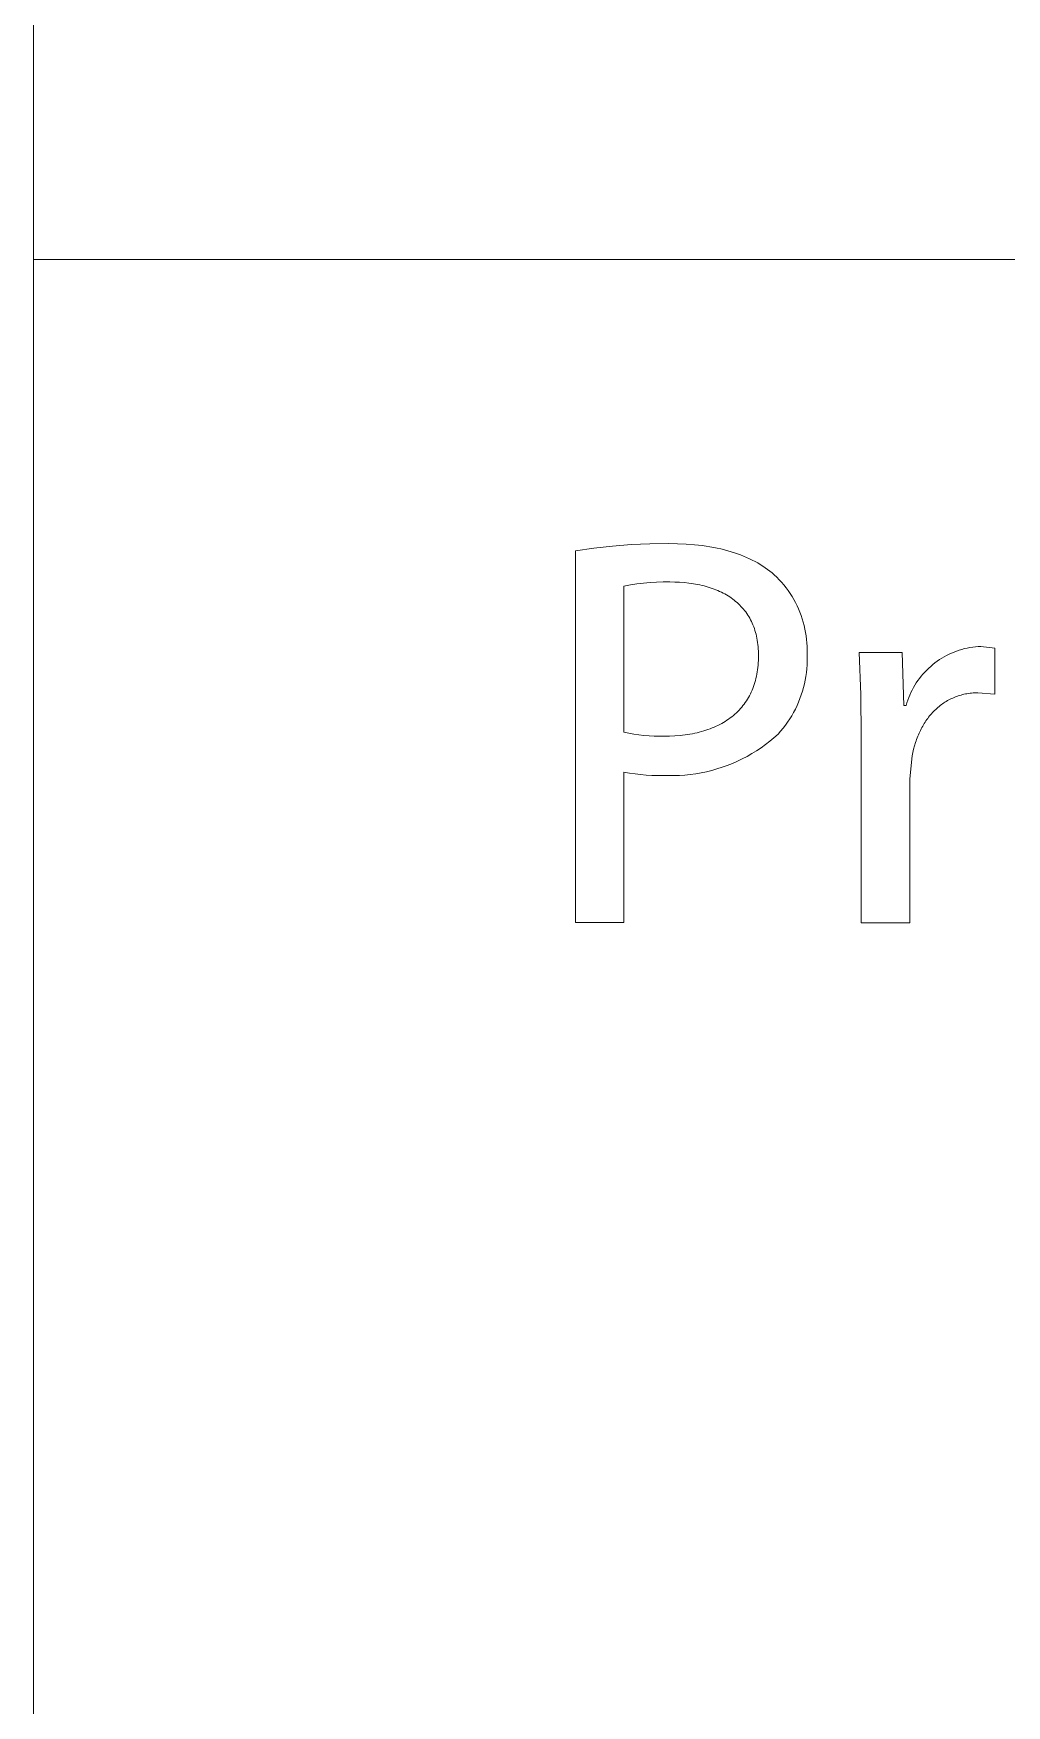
# Model space of a CAD drawing. Header units: millimetres. Extents: x 1383 to 4664, y -160 to 2132.
# Drawn here: x 3424 to 3481.3, y -61.6 to 36.8 of the extents above; entities that cross this region are included whole.
import ezdxf

# ---------------------------------------------------------------- set-up
doc = ezdxf.new("R2010")
doc.units = ezdxf.units.MM
doc.header["$MEASUREMENT"] = 0
doc.layers.add('Domyślny', color=7, linetype='Continuous', true_color=0x000000)

msp = doc.modelspace()

# ---------------------------------------------------------------- linework, layer by layer
at = {"layer": 'Domyślny', "color": 18, "lineweight": 15, "true_color": 0x000000}
for p, q in [((3423.999, -159.944), (3423.999, 206.841)), ((3423.999, 23.471), (4663.943, 23.471)), ((3455.888, 6.343), (3456.978, 6.501)), ((3455.888, -15.531), (3455.888, 6.343)), ((3456.978, 6.501), (3458.073, 6.623)), ((3458.073, 6.623), (3459.171, 6.708)), ((3459.171, 6.708), (3460.272, 6.757)), ((3460.272, 6.757), (3461.373, 6.769)), ((3461.373, 6.769), (3461.895, 6.762)), ((3461.895, 6.762), (3462.398, 6.738)), ((3462.398, 6.738), (3462.884, 6.7)), ((3462.884, 6.7), (3463.12, 6.675)), ((3463.12, 6.675), (3463.352, 6.647)), ((3463.352, 6.647), (3463.579, 6.615)), ((3463.579, 6.615), (3463.802, 6.579)), ((3463.802, 6.579), (3464.021, 6.54)), ((3464.021, 6.54), (3464.235, 6.497)), ((3464.235, 6.497), (3464.444, 6.45)), ((3464.444, 6.45), (3464.649, 6.4)), ((3464.649, 6.4), (3464.849, 6.347)), ((3464.849, 6.347), (3465.046, 6.29)), ((3465.046, 6.29), (3465.237, 6.23)), ((3465.237, 6.23), (3465.424, 6.166)), ((3465.424, 6.166), (3465.607, 6.099)), ((3465.607, 6.099), (3465.785, 6.028)), ((3465.785, 6.028), (3465.959, 5.955)), ((3465.959, 5.955), (3466.129, 5.878)), ((3466.129, 5.878), (3466.294, 5.797)), ((3466.294, 5.797), (3466.454, 5.714)), ((3466.454, 5.714), (3466.61, 5.627)), ((3466.61, 5.627), (3466.762, 5.537)), ((3466.762, 5.537), (3466.909, 5.444)), ((3466.909, 5.444), (3467.052, 5.348)), ((3467.052, 5.348), (3467.19, 5.249)), ((3467.19, 5.249), (3467.324, 5.147)), ((3467.324, 5.147), (3467.454, 5.042)), ((3467.454, 5.042), (3467.579, 4.934)), ((3467.579, 4.934), (3467.729, 4.791)), ((3459.121, 4.339), (3458.74, 4.267)), ((3458.74, 4.267), (3458.74, -4.331)), ((3459.504, 4.398), (3459.121, 4.339)), ((3459.889, 4.445), (3459.504, 4.398)), ((3460.276, 4.48), (3459.889, 4.445)), ((3460.663, 4.502), (3460.276, 4.48)), ((3461.051, 4.511), (3460.663, 4.502)), ((3461.439, 4.508), (3461.051, 4.511)), ((3461.73, 4.504), (3461.439, 4.508)), ((3462.016, 4.491), (3461.73, 4.504)), ((3462.295, 4.47), (3462.016, 4.491)), ((3462.566, 4.441), (3462.295, 4.47)), ((3462.831, 4.404), (3462.566, 4.441)), ((3462.961, 4.382), (3462.831, 4.404)), ((3463.089, 4.358), (3462.961, 4.382)), ((3463.215, 4.332), (3463.089, 4.358)), ((3463.339, 4.304), (3463.215, 4.332)), ((3463.462, 4.274), (3463.339, 4.304)), ((3463.582, 4.242), (3463.462, 4.274)), ((3463.701, 4.207), (3463.582, 4.242)), ((3463.817, 4.171), (3463.701, 4.207)), ((3463.932, 4.132), (3463.817, 4.171)), ((3464.044, 4.091), (3463.932, 4.132)), ((3464.155, 4.049), (3464.044, 4.091)), ((3464.263, 4.004), (3464.155, 4.049)), ((3464.37, 3.957), (3464.263, 4.004)), ((3464.474, 3.907), (3464.37, 3.957)), ((3467.729, 4.791), (3467.875, 4.643)), ((3467.875, 4.643), (3468.015, 4.491)), ((3468.015, 4.491), (3468.149, 4.333)), ((3468.149, 4.333), (3468.278, 4.171)), ((3468.278, 4.171), (3468.402, 4.005)), ((3468.402, 4.005), (3468.519, 3.834)), ((3464.576, 3.856), (3464.474, 3.907)), ((3464.676, 3.803), (3464.576, 3.856)), ((3464.774, 3.747), (3464.676, 3.803)), ((3464.87, 3.689), (3464.774, 3.747)), ((3464.963, 3.629), (3464.87, 3.689)), ((3465.054, 3.567), (3464.963, 3.629)), ((3465.143, 3.503), (3465.054, 3.567)), ((3465.23, 3.437), (3465.143, 3.503)), ((3465.314, 3.369), (3465.23, 3.437)), ((3465.396, 3.298), (3465.314, 3.369)), ((3465.476, 3.225), (3465.396, 3.298)), ((3465.553, 3.15), (3465.476, 3.225)), ((3465.628, 3.073), (3465.553, 3.15)), ((3465.701, 2.994), (3465.628, 3.073)), ((3465.771, 2.913), (3465.701, 2.994)), ((3468.519, 3.834), (3468.631, 3.659)), ((3468.631, 3.659), (3468.736, 3.481)), ((3468.736, 3.481), (3468.836, 3.299)), ((3468.836, 3.299), (3468.928, 3.114)), ((3468.928, 3.114), (3469.015, 2.926)), ((3465.838, 2.829), (3465.771, 2.913)), ((3465.904, 2.744), (3465.838, 2.829)), ((3465.966, 2.656), (3465.904, 2.744)), ((3466.026, 2.566), (3465.966, 2.656)), ((3466.084, 2.474), (3466.026, 2.566)), ((3466.139, 2.379), (3466.084, 2.474)), ((3466.191, 2.283), (3466.139, 2.379)), ((3466.241, 2.184), (3466.191, 2.283)), ((3466.288, 2.083), (3466.241, 2.184)), ((3466.332, 1.98), (3466.288, 2.083)), ((3466.374, 1.875), (3466.332, 1.98)), ((3469.015, 2.926), (3469.095, 2.734)), ((3469.095, 2.734), (3469.168, 2.54)), ((3469.168, 2.54), (3469.234, 2.344)), ((3469.234, 2.344), (3469.294, 2.146)), ((3469.294, 2.146), (3469.346, 1.945)), ((3466.413, 1.767), (3466.374, 1.875)), ((3466.449, 1.658), (3466.413, 1.767)), ((3466.482, 1.546), (3466.449, 1.658)), ((3466.513, 1.432), (3466.482, 1.546)), ((3466.541, 1.316), (3466.513, 1.432)), ((3466.566, 1.197), (3466.541, 1.316)), ((3466.588, 1.077), (3466.566, 1.197)), ((3466.607, 0.954), (3466.588, 1.077)), ((3469.346, 1.945), (3469.392, 1.743)), ((3469.392, 1.743), (3469.431, 1.54)), ((3469.431, 1.54), (3469.462, 1.335)), ((3469.462, 1.335), (3469.487, 1.129)), ((3469.487, 1.129), (3469.504, 0.923)), ((3466.624, 0.829), (3466.607, 0.954)), ((3466.637, 0.701), (3466.624, 0.829)), ((3466.648, 0.572), (3466.637, 0.701)), ((3466.655, 0.44), (3466.648, 0.572)), ((3466.66, 0.306), (3466.655, 0.44)), ((3466.655, -0.113), (3466.66, 0.028)), ((3466.661, 0.17), (3466.66, 0.306)), ((3466.66, 0.028), (3466.661, 0.17)), ((3469.504, 0.923), (3469.514, 0.716)), ((3469.517, 0.508), (3469.513, 0.301)), ((3469.513, 0.301), (3469.521, 0.076)), ((3469.514, 0.716), (3469.517, 0.508)), ((3469.521, 0.076), (3469.521, -0.149)), ((3472.683, -2.117), (3472.577, 0.362)), ((3472.577, 0.362), (3475.111, 0.362)), ((3475.111, 0.362), (3475.21, -2.751)), ((3477.305, -0.06), (3477.442, 0.027)), ((3477.442, 0.027), (3477.582, 0.109)), ((3477.582, 0.109), (3477.724, 0.186)), ((3477.724, 0.186), (3477.869, 0.259)), ((3477.869, 0.259), (3478.016, 0.327)), ((3478.016, 0.327), (3478.166, 0.389)), ((3478.166, 0.389), (3478.317, 0.446)), ((3478.317, 0.446), (3478.471, 0.499)), ((3478.471, 0.499), (3478.626, 0.545)), ((3478.626, 0.545), (3478.783, 0.587)), ((3478.783, 0.587), (3478.941, 0.623)), ((3478.941, 0.623), (3479.1, 0.654)), ((3479.1, 0.654), (3479.26, 0.68)), ((3479.26, 0.68), (3479.421, 0.7)), ((3479.421, 0.7), (3479.582, 0.714)), ((3479.582, 0.714), (3479.744, 0.723)), ((3479.744, 0.723), (3480.563, 0.625)), ((3480.563, 0.625), (3480.563, -2.096)), ((3466.539, -1.037), (3466.564, -0.912)), ((3466.564, -0.912), (3466.587, -0.784)), ((3466.587, -0.784), (3466.607, -0.653)), ((3466.607, -0.653), (3466.623, -0.521)), ((3466.623, -0.521), (3466.637, -0.387)), ((3466.637, -0.387), (3466.647, -0.251)), ((3466.647, -0.251), (3466.655, -0.113)), ((3469.475, -0.821), (3469.444, -1.044)), ((3469.498, -0.598), (3469.475, -0.821)), ((3469.513, -0.373), (3469.498, -0.598)), ((3469.521, -0.149), (3469.513, -0.373)), ((3476.228, -1.036), (3476.332, -0.912)), ((3476.332, -0.912), (3476.441, -0.791)), ((3476.441, -0.791), (3476.553, -0.674)), ((3476.553, -0.674), (3476.67, -0.561)), ((3476.67, -0.561), (3476.79, -0.453)), ((3476.79, -0.453), (3476.913, -0.348)), ((3476.913, -0.348), (3477.041, -0.248)), ((3477.041, -0.248), (3477.171, -0.152)), ((3477.171, -0.152), (3477.305, -0.06)), ((3466.231, -1.969), (3466.28, -1.86)), ((3466.28, -1.86), (3466.325, -1.749)), ((3466.325, -1.749), (3466.368, -1.635)), ((3466.368, -1.635), (3466.408, -1.52)), ((3466.408, -1.52), (3466.445, -1.403)), ((3466.445, -1.403), (3466.479, -1.283)), ((3466.479, -1.283), (3466.51, -1.161)), ((3466.51, -1.161), (3466.539, -1.037)), ((3469.244, -1.921), (3469.175, -2.135)), ((3469.305, -1.704), (3469.244, -1.921)), ((3469.359, -1.486), (3469.305, -1.704)), ((3469.405, -1.266), (3469.359, -1.486)), ((3469.444, -1.044), (3469.405, -1.266)), ((3475.625, -1.993), (3475.697, -1.848)), ((3475.697, -1.848), (3475.773, -1.705)), ((3475.773, -1.705), (3475.855, -1.565)), ((3475.855, -1.565), (3475.942, -1.428)), ((3475.942, -1.428), (3476.033, -1.294)), ((3476.033, -1.294), (3476.128, -1.163)), ((3476.128, -1.163), (3476.228, -1.036)), ((3465.519, -3.025), (3465.597, -2.94)), ((3465.597, -2.94), (3465.672, -2.852)), ((3465.672, -2.852), (3465.745, -2.763)), ((3465.745, -2.763), (3465.815, -2.671)), ((3465.815, -2.671), (3465.883, -2.577)), ((3465.883, -2.577), (3465.948, -2.481)), ((3465.948, -2.481), (3466.01, -2.383)), ((3466.01, -2.383), (3466.069, -2.283)), ((3466.069, -2.283), (3466.126, -2.18)), ((3466.126, -2.18), (3466.18, -2.076)), ((3466.18, -2.076), (3466.231, -1.969)), ((3468.925, -2.762), (3468.828, -2.964)), ((3469.016, -2.556), (3468.925, -2.762)), ((3469.099, -2.347), (3469.016, -2.556)), ((3469.175, -2.135), (3469.099, -2.347)), ((3472.708, -4.598), (3472.683, -2.117)), ((3475.21, -2.751), (3475.341, -2.751)), ((3475.341, -2.751), (3475.387, -2.596)), ((3475.387, -2.596), (3475.439, -2.443)), ((3475.439, -2.443), (3475.496, -2.291)), ((3475.496, -2.291), (3475.558, -2.141)), ((3475.558, -2.141), (3475.625, -1.993)), ((3477.148, -2.927), (3477.084, -2.986)), ((3477.213, -2.869), (3477.148, -2.927)), ((3477.279, -2.814), (3477.213, -2.869)), ((3477.347, -2.76), (3477.279, -2.814)), ((3477.415, -2.707), (3477.347, -2.76)), ((3477.485, -2.657), (3477.415, -2.707)), ((3477.556, -2.608), (3477.485, -2.657)), ((3477.628, -2.561), (3477.556, -2.608)), ((3477.701, -2.515), (3477.628, -2.561)), ((3477.775, -2.472), (3477.701, -2.515)), ((3477.851, -2.43), (3477.775, -2.472)), ((3477.927, -2.39), (3477.851, -2.43)), ((3478.005, -2.352), (3477.927, -2.39)), ((3478.083, -2.316), (3478.005, -2.352)), ((3478.163, -2.282), (3478.083, -2.316)), ((3478.243, -2.249), (3478.163, -2.282)), ((3478.325, -2.219), (3478.243, -2.249)), ((3478.408, -2.191), (3478.325, -2.219)), ((3478.491, -2.164), (3478.408, -2.191)), ((3478.576, -2.14), (3478.491, -2.164)), ((3478.662, -2.117), (3478.576, -2.14)), ((3478.748, -2.097), (3478.662, -2.117)), ((3478.836, -2.079), (3478.748, -2.097)), ((3478.924, -2.062), (3478.836, -2.079)), ((3479.014, -2.048), (3478.924, -2.062)), ((3479.104, -2.036), (3479.014, -2.048)), ((3479.195, -2.026), (3479.104, -2.036)), ((3479.287, -2.019), (3479.195, -2.026)), ((3479.38, -2.013), (3479.287, -2.019)), ((3479.474, -2.01), (3479.38, -2.013)), ((3479.569, -2.009), (3479.474, -2.01)), ((3480.563, -2.096), (3479.569, -2.009)), ((3464.161, -3.98), (3464.274, -3.926)), ((3464.274, -3.926), (3464.384, -3.871)), ((3464.384, -3.871), (3464.492, -3.813)), ((3464.492, -3.813), (3464.598, -3.752)), ((3464.598, -3.752), (3464.701, -3.69)), ((3464.701, -3.69), (3464.802, -3.625)), ((3464.802, -3.625), (3464.901, -3.558)), ((3464.901, -3.558), (3464.996, -3.488)), ((3464.996, -3.488), (3465.09, -3.417)), ((3465.09, -3.417), (3465.181, -3.343)), ((3465.181, -3.343), (3465.269, -3.266)), ((3465.269, -3.266), (3465.355, -3.188)), ((3465.355, -3.188), (3465.438, -3.107)), ((3465.438, -3.107), (3465.519, -3.025)), ((3468.238, -3.921), (3468.101, -4.099)), ((3468.369, -3.738), (3468.238, -3.921)), ((3468.494, -3.55), (3468.369, -3.738)), ((3468.612, -3.359), (3468.494, -3.55)), ((3468.723, -3.163), (3468.612, -3.359)), ((3468.828, -2.964), (3468.723, -3.163)), ((3476.363, -3.893), (3476.317, -3.973)), ((3476.411, -3.815), (3476.363, -3.893)), ((3476.46, -3.738), (3476.411, -3.815)), ((3476.511, -3.662), (3476.46, -3.738)), ((3476.562, -3.588), (3476.511, -3.662)), ((3476.615, -3.515), (3476.562, -3.588)), ((3476.669, -3.443), (3476.615, -3.515)), ((3476.725, -3.373), (3476.669, -3.443)), ((3476.781, -3.305), (3476.725, -3.373)), ((3476.839, -3.238), (3476.781, -3.305)), ((3476.899, -3.173), (3476.839, -3.238)), ((3476.959, -3.109), (3476.899, -3.173)), ((3477.021, -3.047), (3476.959, -3.109)), ((3477.084, -2.986), (3477.021, -3.047)), ((3458.74, -4.331), (3459.032, -4.394)), ((3459.032, -4.394), (3459.326, -4.446)), ((3459.326, -4.446), (3459.621, -4.49)), ((3459.621, -4.49), (3459.918, -4.523)), ((3459.918, -4.523), (3460.216, -4.547)), ((3460.216, -4.547), (3460.514, -4.561)), ((3460.514, -4.561), (3460.812, -4.566)), ((3460.812, -4.566), (3461.111, -4.561)), ((3461.111, -4.561), (3461.431, -4.556)), ((3461.431, -4.556), (3461.742, -4.541)), ((3461.742, -4.541), (3462.046, -4.517)), ((3462.046, -4.517), (3462.194, -4.501)), ((3462.194, -4.501), (3462.341, -4.483)), ((3462.341, -4.483), (3462.485, -4.462)), ((3462.485, -4.462), (3462.627, -4.439)), ((3462.627, -4.439), (3462.767, -4.414)), ((3462.767, -4.414), (3462.905, -4.386)), ((3462.905, -4.386), (3463.041, -4.356)), ((3463.041, -4.356), (3463.174, -4.324)), ((3463.174, -4.324), (3463.306, -4.289)), ((3463.306, -4.289), (3463.435, -4.252)), ((3463.435, -4.252), (3463.561, -4.212)), ((3463.561, -4.212), (3463.686, -4.17)), ((3463.686, -4.17), (3463.808, -4.126)), ((3463.808, -4.126), (3463.928, -4.08)), ((3463.928, -4.08), (3464.046, -4.031)), ((3464.046, -4.031), (3464.161, -3.98)), ((3467.322, -4.859), (3467.068, -5.055)), ((3467.569, -4.654), (3467.322, -4.859)), ((3467.808, -4.441), (3467.569, -4.654)), ((3467.958, -4.272), (3467.808, -4.441)), ((3468.101, -4.099), (3467.958, -4.272)), ((3472.708, -15.535), (3472.708, -4.598)), ((3475.928, -4.843), (3475.897, -4.936)), ((3475.961, -4.75), (3475.928, -4.843)), ((3475.995, -4.659), (3475.961, -4.75)), ((3476.03, -4.569), (3475.995, -4.659)), ((3476.067, -4.48), (3476.03, -4.569)), ((3476.105, -4.393), (3476.067, -4.48)), ((3476.145, -4.306), (3476.105, -4.393)), ((3476.186, -4.221), (3476.145, -4.306)), ((3476.228, -4.137), (3476.186, -4.221)), ((3476.272, -4.055), (3476.228, -4.137)), ((3476.317, -3.973), (3476.272, -4.055)), ((3465.704, -5.896), (3465.415, -6.036)), ((3465.988, -5.747), (3465.704, -5.896)), ((3466.267, -5.588), (3465.988, -5.747)), ((3466.54, -5.42), (3466.267, -5.588)), ((3466.807, -5.242), (3466.54, -5.42)), ((3467.068, -5.055), (3466.807, -5.242)), ((3475.701, -5.723), (3475.57, -7.067)), ((3475.741, -5.52), (3475.701, -5.723)), ((3475.787, -5.322), (3475.741, -5.52)), ((3475.839, -5.127), (3475.787, -5.322)), ((3475.897, -4.936), (3475.839, -5.127)), ((3459.066, -6.73), (3458.74, -6.67)), ((3458.74, -6.67), (3458.74, -15.531)), ((3459.393, -6.78), (3459.066, -6.73)), ((3459.722, -6.82), (3459.393, -6.78)), ((3460.052, -6.848), (3459.722, -6.82)), ((3460.383, -6.865), (3460.052, -6.848)), ((3460.714, -6.871), (3460.383, -6.865)), ((3461.045, -6.866), (3460.714, -6.871)), ((3461.366, -6.878), (3461.045, -6.866)), ((3461.687, -6.88), (3461.366, -6.878)), ((3462.007, -6.87), (3461.687, -6.88)), ((3462.328, -6.848), (3462.007, -6.87)), ((3462.647, -6.816), (3462.328, -6.848)), ((3462.965, -6.773), (3462.647, -6.816)), ((3463.281, -6.718), (3462.965, -6.773)), ((3463.595, -6.653), (3463.281, -6.718)), ((3463.907, -6.577), (3463.595, -6.653)), ((3464.216, -6.49), (3463.907, -6.577)), ((3464.521, -6.392), (3464.216, -6.49)), ((3464.823, -6.283), (3464.521, -6.392)), ((3465.121, -6.165), (3464.823, -6.283)), ((3465.415, -6.036), (3465.121, -6.165)), ((3475.57, -7.067), (3475.57, -15.535)), ((3458.74, -15.531), (3455.888, -15.531)), ((3475.57, -15.535), (3472.708, -15.535))]:
    msp.add_line(p, q, dxfattribs=at)

doc.saveas('drawing.dxf')
